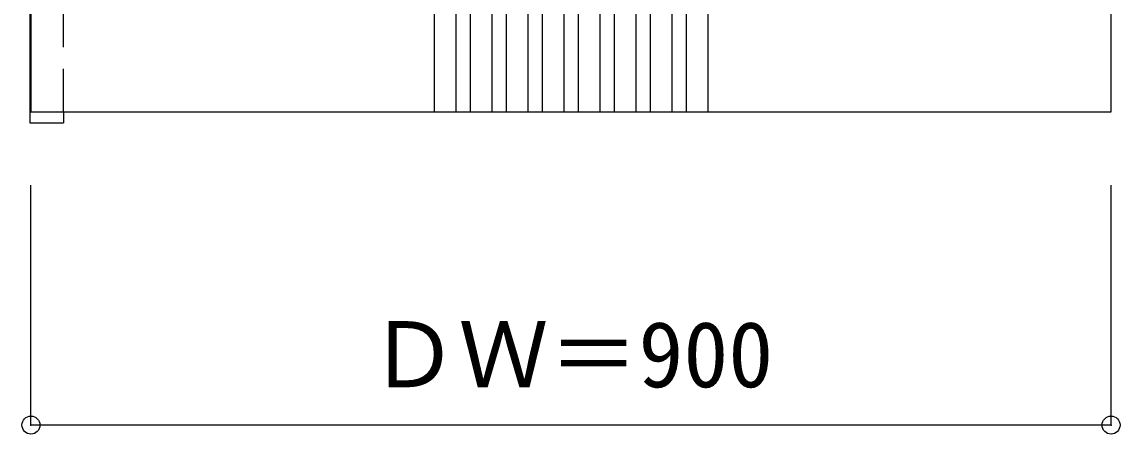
# Model space of a CAD drawing. Units: millimetres, scale not verified. Extents: x -6000 to 5700, y -4307 to 4175.
# Drawn here: x -4016 to -3102, y 1160 to 1504 of the extents above; entities that cross this region are included whole.
import ezdxf
from ezdxf.enums import TextEntityAlignment as Align

# ---------------------------------------------------------------- set-up
doc = ezdxf.new("R2010")
doc.units = ezdxf.units.MM
doc.header["$LTSCALE"] = 30
doc.header["$PDMODE"] = 32
doc.header["$PDSIZE"] = 15
doc.linetypes.add('DASHED1', pattern=[1.8, 1.2, -0.6])
for name, color, linetype in [('0-2_扉', 3, 'Continuous'), ('0-3_仕上げ', 7, 'Continuous'), ('0-4_枠', 3, 'Continuous'), ('0-B_寸法', 4, 'Continuous')]:
    doc.layers.add(name, color=color, linetype=linetype)
doc.styles.add('ＭＳ ゴシック', font='')
doc.styles.get('ＭＳ ゴシック').set_extended_font_data('MS Gothic')

msp = doc.modelspace()

# ---------------------------------------------------------------- linework, layer by layer
at = {"layer": '0-2_扉'}
msp.add_line((-4009, 3412), (-4009, 1429), dxfattribs=at)
msp.add_lwpolyline([(-4009, 1429), (-3109, 1429), (-3109, 3412)], dxfattribs=at)
at = {"layer": '0-3_仕上げ', "color": 3}
for p, q in [((-3673, 3412), (-3673, 1429)), ((-3655, 3412), (-3655, 1429)), ((-3643, 3412), (-3643, 1429)), ((-3625, 3412), (-3625, 1429)), ((-3613, 3412), (-3613, 1429)), ((-3595, 3412), (-3595, 1429)), ((-3583, 3412), (-3583, 1429)), ((-3565, 3412), (-3565, 1429)), ((-3553, 3412), (-3553, 1429)), ((-3535, 3412), (-3535, 1429)), ((-3523, 3412), (-3523, 1429)), ((-3505, 3412), (-3505, 1429)), ((-3493, 3412), (-3493, 1429)), ((-3475, 3412), (-3475, 1429)), ((-3463, 3412), (-3463, 1429)), ((-3445, 3412), (-3445, 1429))]:
    msp.add_line(p, q, dxfattribs=at)
at = {"layer": '0-4_枠'}
for p, q in [((-4010, 3417), (-4010, 1420)), ((-3982, 1429), (-3982, 1420)), ((-4010, 1420), (-3982, 1420))]:
    msp.add_line(p, q, dxfattribs=at)
at = {"layer": '0-4_枠', "color": 4, "linetype": 'DASHED1'}
msp.add_line((-3982, 1429), (-3982, 3412), dxfattribs=at)
at = {"layer": '0-B_寸法'}
for p, q in [((-4009, 1168), (-4009, 1368)), ((-3109, 1168), (-3109, 1368)), ((-3109, 1168), (-4009, 1168))]:
    msp.add_line(p, q, dxfattribs=at)
at = {"layer": '0-B_寸法', "color": 7}
for p in [(-4009, 1168), (-3109, 1168)]:
    msp.add_point(p, dxfattribs=at)

# ---------------------------------------------------------------- texts
at = {"layer": '0-B_寸法', "color": 7, "style": 'ＭＳ ゴシック'}
msp.add_text('ＤＷ＝900', height=54.99, dxfattribs=at).set_placement((-3727.75, 1183), align=Align.BOTTOM_LEFT)

doc.saveas('drawing.dxf')
